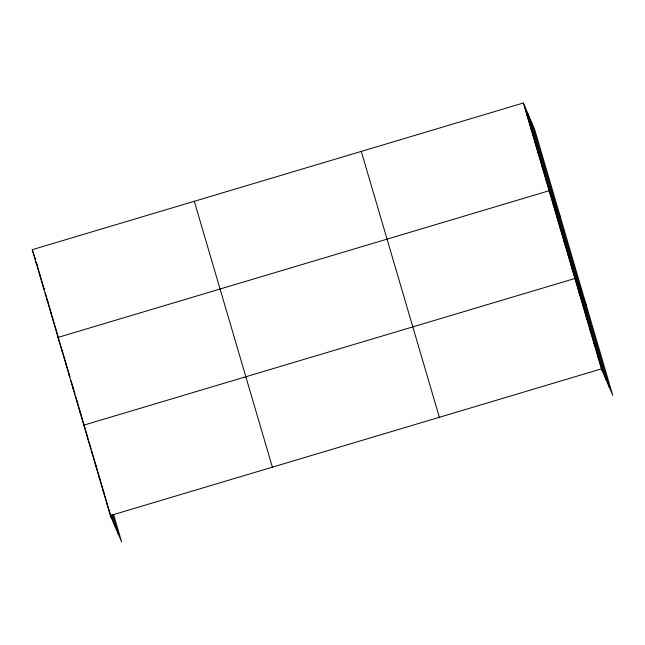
<?xml version="1.0" encoding="UTF-8"?>
<svg xmlns="http://www.w3.org/2000/svg" width="645" height="645" viewBox="0 0 645 645"><rect width="100%" height="100%" fill="white"/><g stroke="black" fill="none" stroke-linecap="round" stroke-linejoin="round"><path stroke-width="0.97" d="M113.536 514.331L121.663 542.002L110.335 515.565L32.25 249.688L523.337 102.998L534.665 129.435L612.75 395.312L601.422 368.875L523.337 102.998M110.335 515.565L601.422 368.875M527.021 115.536L528.174 118.228M530.698 128.065L531.851 130.766M534.382 140.602L535.535 143.295M538.059 153.139L539.22 155.832M541.744 165.668L542.897 168.361M545.428 178.205L546.581 180.898M560.432 217.172L549.105 190.743L58.018 337.432L62.855 352.654L61.702 349.961M552.789 203.272L553.942 205.965M556.466 215.809L557.619 218.502M560.15 228.346L561.303 231.039M563.827 240.875L564.988 243.568M567.511 253.412L568.664 256.105M571.196 265.95L572.349 268.642M586.2 304.916L574.872 278.479L83.785 425.168L84.938 427.861L81.262 415.332M578.662 291.395L579.823 294.088M582.459 304.311L583.612 307.004M586.249 317.219L587.401 319.92M590.046 330.135L591.199 332.828M593.835 343.051L594.988 345.744M597.625 355.967L598.786 358.66M32.25 249.688L35.669 260.096M35.935 262.225L37.087 264.918L36.233 262.023M39.611 274.754L40.385 276.552M43.296 287.291L44.062 289.089M46.972 299.828L48.125 302.521L45.295 292.878M50.657 312.357L51.81 315.05L48.415 303.481M65.379 362.498L66.153 364.296M69.063 375.035L69.829 376.825M72.74 387.564L73.893 390.257L71.063 380.615M76.424 400.102L77.577 402.794M80.101 412.639L80.875 414.429M87.575 438.084L88.736 440.777M91.372 451L92.525 453.693L91.711 450.928M95.162 463.908L96.315 466.609L92.799 454.612M98.959 476.824L100.112 479.517M102.749 489.74L103.901 492.433M106.538 502.657L107.312 504.446M531.311 121.599L609.396 387.476M527.852 113.528L605.937 379.405M524.49 105.691L602.575 371.576M361.281 151.406L439.366 417.283M194.306 201.28L272.392 467.157M112.617 514.799L118.301 534.165M111.593 515.024L114.842 526.094M37.37 265.877L40.2 275.52M40.764 277.455L44.166 289.025M52.092 316.018L55.204 326.628M55.494 327.587L58.889 339.157M63.137 353.621L66.25 364.223M66.532 365.191L69.934 376.761M74.183 391.225L75.03 394.119M75.594 396.046L80.972 414.364M85.213 428.788L87.922 438.011M89.002 441.696L91.171 449.081M96.589 467.528L107.425 504.422M107.699 505.349L111.488 518.266"/></g></svg>
